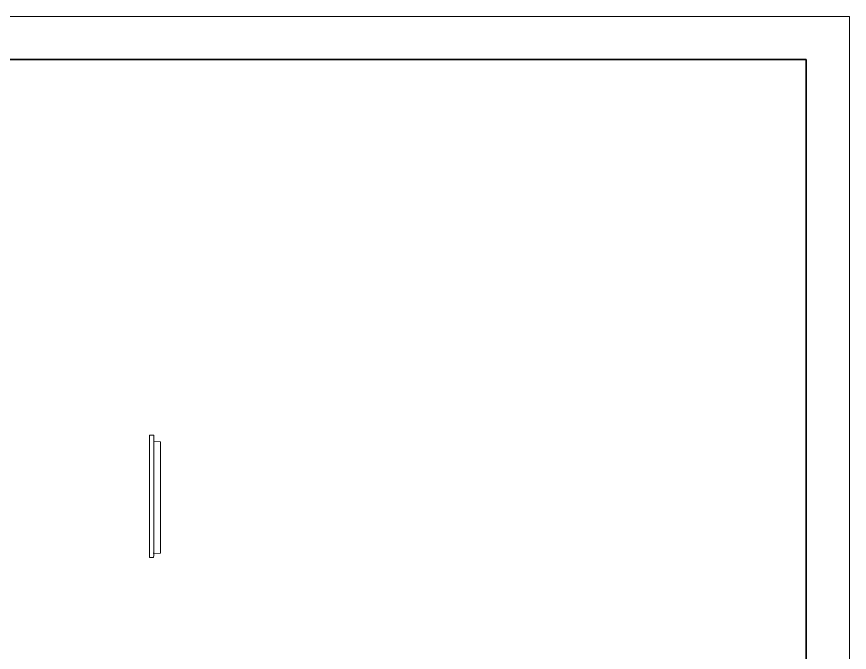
# Model space of a CAD drawing. Header units: millimetres. Extents: x -945 to 945, y -155 to 148.
# Drawn here: x -203.9 to -10.4, y 0.7 to 148.5 of the extents above; entities that cross this region are included whole.
import ezdxf

# ---------------------------------------------------------------- set-up
doc = ezdxf.new("R2010")
doc.units = ezdxf.units.MM
doc.header["$MEASUREMENT"] = 0
doc.layers.add('layer 1', color=7, linetype='Continuous')

msp = doc.modelspace()

# ---------------------------------------------------------------- linework, layer by layer
at = {"layer": 'layer 1', "lineweight": 18}
for points in [[(-10.396, 148.5), (-10.396, 148.5), (-430.396, 148.5), (-430.396, 148.5)], [(-10.396, -148.5), (-10.396, -148.5), (-10.396, 148.5), (-10.396, 148.5)], [(-173.017, 51.1214), (-173.017, 51.1214), (-173.017, 49.2871), (-173.017, 49.2871)], [(-172.117, 51.2214), (-172.117, 51.2214), (-172.917, 51.2214), (-172.917, 51.2214)], [(-172.017, 49.2871), (-172.017, 49.2871), (-172.017, 51.1214), (-172.017, 51.1214)], [(-173.017, 49.2871), (-173.017, 49.2871), (-173.017, 23.2352), (-173.017, 23.2352)], [(-172.017, 49.7214), (-172.017, 49.7214), (-170.417, 49.6655), (-170.417, 49.6655)], [(-172.017, 23.7214), (-172.017, 23.7214), (-172.017, 49.2871), (-172.017, 49.2871)], [(-170.417, 49.6655), (-170.417, 49.6655), (-170.417, 44.4097), (-170.417, 44.4097)], [(-170.417, 23.7353), (-170.417, 23.7353), (-170.417, 44.4097), (-170.417, 44.4097)], [(-173.017, 23.2352), (-173.017, 23.2352), (-173.017, 22.8214), (-173.017, 22.8214)], [(-172.0486, 22.8179), (-172.0486, 22.8179), (-172.0341, 23.2318), (-172.0341, 23.2318)], [(-172.0341, 23.2318), (-172.0341, 23.2318), (-172.017, 23.7214), (-172.017, 23.7214)], [(-172.017, 23.7214), (-172.017, 23.7214), (-170.417, 23.7353), (-170.417, 23.7353)], [(-172.917, 22.7214), (-172.917, 22.7214), (-172.1485, 22.7214), (-172.1485, 22.7214)]]:
    msp.add_open_spline(points, degree=3, dxfattribs=at)
at = {"layer": 'layer 1', "lineweight": 35}
for points in [[(-20.396, 138.5), (-20.396, 138.5), (-420.396, 138.5), (-420.396, 138.5)], [(-20.396, -138.5), (-20.396, -138.5), (-20.396, 138.5), (-20.396, 138.5)]]:
    msp.add_open_spline(points, degree=3, dxfattribs=at)
at = {"layer": 'layer 1', "lineweight": 18}
for points in [[(-172.917, 51.2214), (-172.9435, 51.2214), (-172.969, 51.2109), (-172.9877, 51.1921), (-173.0065, 51.1734), (-173.017, 51.1479), (-173.017, 51.1214)], [(-172.017, 51.1214), (-172.017, 51.1479), (-172.0276, 51.1734), (-172.0463, 51.1921), (-172.0651, 51.2109), (-172.0905, 51.2214), (-172.117, 51.2214)], [(-172.017, 23.7214), (-172.017, 23.7223), (-172.0276, 23.7234), (-172.0463, 23.7244), (-172.0651, 23.7253), (-172.0905, 23.7262), (-172.117, 23.7266)], [(-173.017, 22.8214), (-173.017, 22.7949), (-173.0065, 22.7695), (-172.9877, 22.7507), (-172.969, 22.7319), (-172.9435, 22.7214), (-172.917, 22.7214)], [(-172.0486, 22.8179), (-172.0495, 22.7923), (-172.0606, 22.7673), (-172.079, 22.7495), (-172.0975, 22.7317), (-172.1229, 22.7214), (-172.1485, 22.7214)]]:
    msp.add_open_spline(points, degree=3, knots=[0, 0, 0, 0, 0.5, 0.5, 0.5, 1, 1, 1, 1], dxfattribs=at)
at = {"layer": 'layer 1', "lineweight": 13}
for points in [[(-172.117, 51.2214), (-172.117, 51.2214), (-172.917, 51.2214), (-172.917, 51.2214)], [(-173.017, 49.2872), (-173.017, 49.2872), (-173.017, 23.2353), (-173.017, 23.2353)], [(-172.017, 49.7214), (-172.017, 49.7214), (-170.417, 49.6655), (-170.417, 49.6655)], [(-172.017, 23.7215), (-172.017, 23.7215), (-172.017, 49.2872), (-172.017, 49.2872)]]:
    msp.add_open_spline(points, degree=3, dxfattribs=at)

doc.saveas('drawing.dxf')
